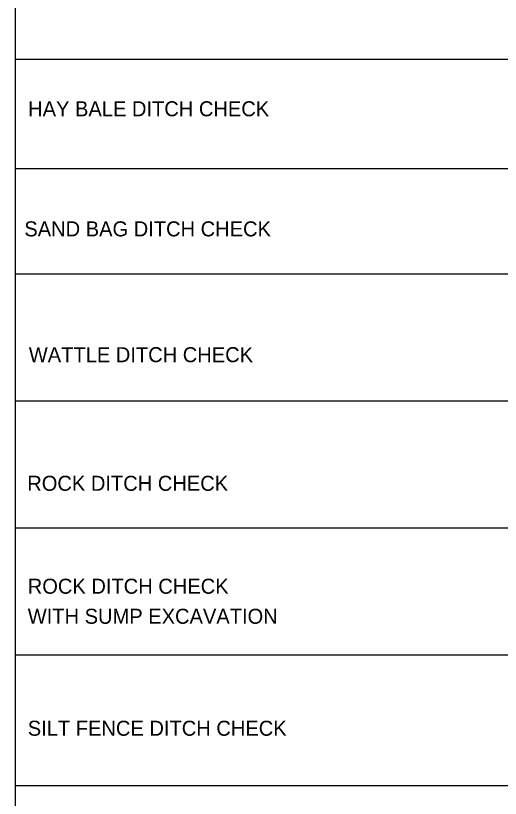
# Model space of a CAD drawing. Extents: x 0.07 to 2.77, y 0.04 to 1.79.
# Drawn here: x 0.549 to 0.878, y 0.38 to 0.911 of the extents above; entities that cross this region are included whole.
import ezdxf

# ---------------------------------------------------------------- set-up
doc = ezdxf.new("R2010")
doc.units = 0
doc.layers.add('Default', color=7, linetype='Continuous')
doc.layers.add('Level 10', color=7, linetype='Continuous')

msp = doc.modelspace()

# ---------------------------------------------------------------- linework, layer by layer
at = {"layer": 'Default'}
msp.add_lwpolyline([(0.54875, 1.37906), (1.20712, 1.37906), (1.20712, 0.29964), (0.54875, 0.29964)], close=True, dxfattribs=at)
at = {"layer": 'Level 10'}
for p, q in [((0.54875, 0.8813), (1.20712, 0.8813)), ((0.54875, 0.8813), (1.20712, 0.8813)), ((0.63804, 0.8813), (1.20712, 0.8813)), ((0.54875, 0.80716), (1.20712, 0.80716)), ((0.54875, 0.80716), (1.20712, 0.80716)), ((0.63804, 0.80716), (1.20712, 0.80716)), ((0.54875, 0.73576), (1.20712, 0.73576)), ((0.54875, 0.73576), (1.20712, 0.73576)), ((0.63804, 0.73576), (1.20712, 0.73576)), ((0.54875, 0.64957), (1.20712, 0.64957)), ((0.54875, 0.64957), (1.20712, 0.64957)), ((0.54875, 0.64957), (1.20712, 0.64957)), ((0.54875, 0.64957), (1.20712, 0.64957)), ((0.63804, 0.64957), (1.20712, 0.64957)), ((0.63804, 0.64957), (1.20712, 0.64957)), ((0.63804, 0.64957), (1.20712, 0.64957)), ((0.54875, 0.56338), (1.20712, 0.56338)), ((0.54875, 0.56338), (1.20712, 0.56338)), ((0.63804, 0.56338), (1.20712, 0.56338)), ((0.54875, 0.47719), (1.20712, 0.47719)), ((0.54875, 0.47719), (1.20712, 0.47719)), ((0.63804, 0.47719), (1.20712, 0.47719)), ((0.54875, 0.38841), (1.20712, 0.38841))]:
    msp.add_line(p, q, dxfattribs=at)

# ---------------------------------------------------------------- texts
for s, p in [('HAY BALE DITCH CHECK', (0.55724, 0.84263)), ('HAY BALE DITCH CHECK', (0.55724, 0.84263)), ('SAND BAG DITCH CHECK', (0.55466, 0.76113)), ('SAND BAG DITCH CHECK', (0.55466, 0.76113)), ('WATTLE DITCH CHECK', (0.55768, 0.67574)), ('WATTLE DITCH CHECK', (0.55768, 0.67574)), ('ROCK DITCH CHECK', (0.55665, 0.58845)), ('ROCK DITCH CHECK', (0.55665, 0.58845)), ('ROCK DITCH CHECK', (0.55698, 0.5186)), ('ROCK DITCH CHECK', (0.55698, 0.5186)), ('WITH SUMP EXCAVATION', (0.55698, 0.4982)), ('WITH SUMP EXCAVATION', (0.55698, 0.4982)), ('SILT FENCE DITCH CHECK', (0.55698, 0.42221)), ('SILT FENCE DITCH CHECK', (0.55698, 0.42221))]:
    msp.add_text(s, height=0.0102, dxfattribs=at).set_placement(p)

doc.saveas('drawing.dxf')
